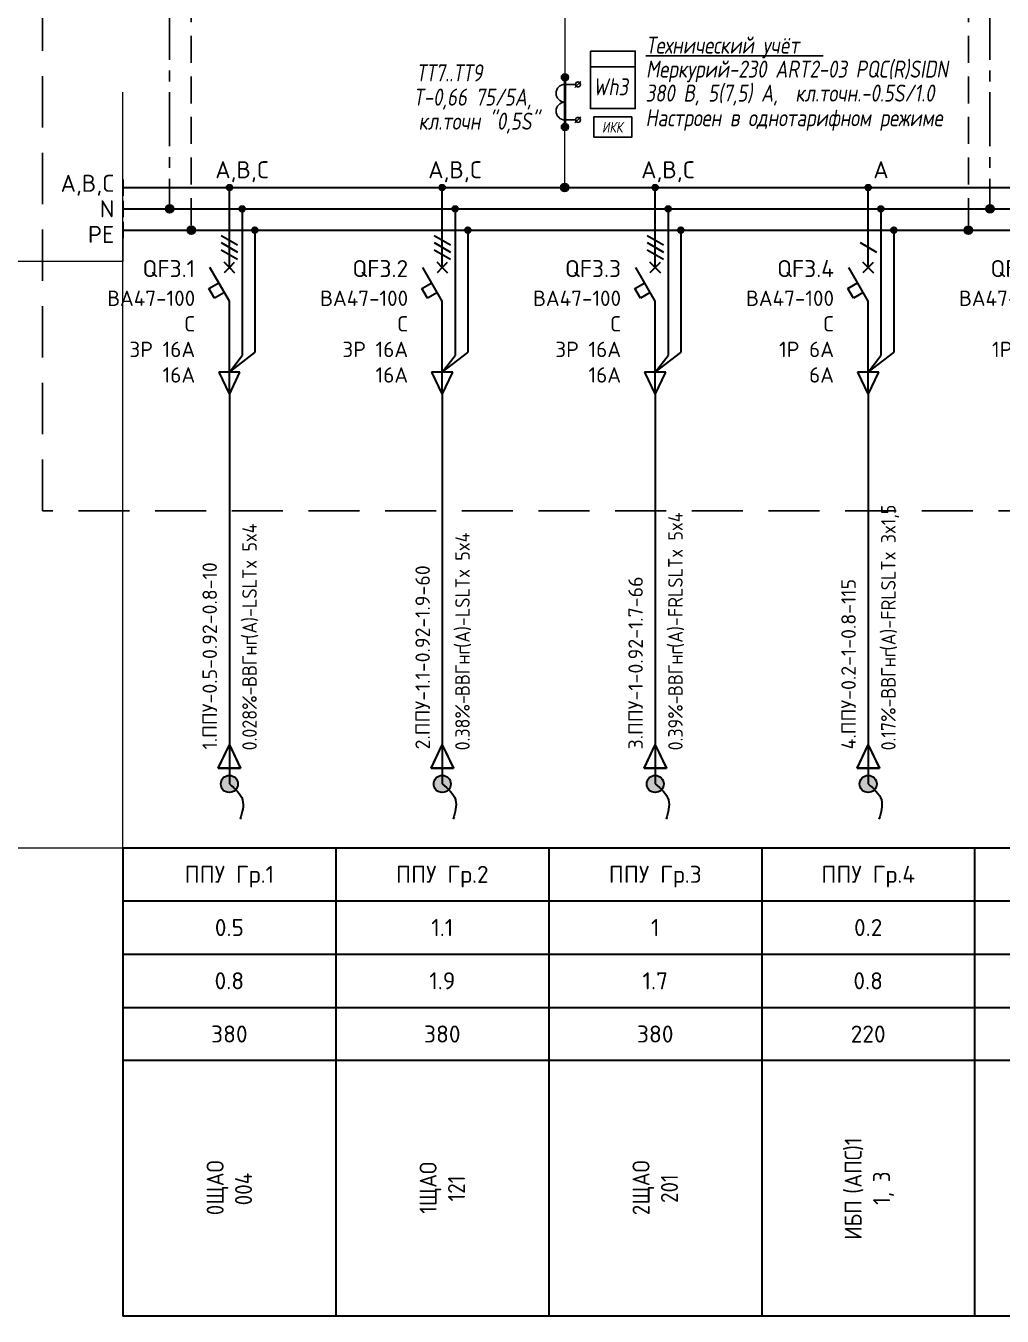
# Model space of a CAD drawing. Header units: millimetres. Extents: x -4379 to 694, y -18291 to 2656.
# Drawn here: x -2173.8 to -2059.1, y -1529.5 to -1378 of the extents above; entities that cross this region are included whole.
import ezdxf
from ezdxf.enums import TextEntityAlignment as Align

# ---------------------------------------------------------------- set-up
doc = ezdxf.new("R2010")
doc.units = ezdxf.units.MM
for name, pattern in [('ACAD_ISO016W100', [9, 6, -3]), ('CENTER', [50.8, 31.75, -6.35, 6.35, -6.35]), ('НЕВИДИМАЯ2', [4.7625, 3.175, -1.5875])]:
    doc.linetypes.add(name, pattern=pattern)
for name, color, linetype, lineweight in [('EL_TX', 7, 'Continuous', 25), ('ЭС АВ', 7, 'Continuous', 18), ('ЭС рамка', 7, 'Continuous', 18)]:
    doc.layers.add(name, color=color, linetype=linetype, lineweight=lineweight)
for name, color, linetype in [('Автомат защитный', 7, 'Continuous'), ('Принципиальная схема КТП -для ОДНОЛИНЕЙКИ', 7, 'Continuous'), ('ПРОВОДНИКИ', 7, 'Continuous'), ('Секция ППУ', 7, 'Continuous'), ('Схема', 7, 'Continuous')]:
    doc.layers.add(name, color=color, linetype=linetype)
doc.styles.add('SLD_Style', font='isocpeur.ttf', dxfattribs={"width": 0.9})
doc.styles.add('ГОСТ', font='isocpeur.ttf')

# ---------------------------------------------------------------- blocks, each defined once
blk = doc.blocks.new('Start')
at = {"layer": 'ЭС рамка', "color": 7, "linetype": 'Continuous', "lineweight": 30}
blk.add_line((0, 3.46), (0, 1.54), dxfattribs=at)
at = {"layer": 'ЭС рамка', "color": 5, "linetype": 'Continuous', "lineweight": 30}
blk.add_line((0, 0.96), (0, -0.96), dxfattribs=at)
at = {"layer": 'ЭС рамка', "color": 94, "linetype": 'Continuous', "lineweight": 30, "ltscale": 50}
blk.add_line((0, -1.54), (0, -3.46), dxfattribs=at)
at = {"style": 'SLD_Style'}
blk.add_attdef('PHASE', text='', height=2, dxfattribs=at).set_placement((-1, 3), align=Align.MIDDLE_RIGHT)
at = {"layer": 'ЭС рамка', "color": 7, "linetype": 'Continuous', "lineweight": 18, "style": 'SLD_Style'}
blk.add_text('N', height=2, dxfattribs=at).set_placement((-1, 0), align=Align.MIDDLE_RIGHT)
at = {"layer": 'ЭС рамка', "color": 7, "linetype": 'Continuous', "lineweight": 18, "ltscale": 50, "style": 'SLD_Style'}
blk.add_text('РЕ', height=2, dxfattribs=at).set_placement((-1, -3), align=Align.MIDDLE_RIGHT)
blk = doc.blocks.new('*U58')
h = blk.add_hatch(color=256)
h.dxf.hatch_style = 1
edge = h.paths.add_edge_path()
edge.add_ellipse((12.5, 132.5), major_axis=(0, 0.333), ratio=1, start_angle=0, end_angle=360)
h = blk.add_hatch(color=256)
h.dxf.hatch_style = 1
edge = h.paths.add_edge_path()
edge.add_ellipse((14, 130), major_axis=(0, 0.333), ratio=1, start_angle=0, end_angle=360)
h = blk.add_hatch(color=256)
h.dxf.hatch_style = 1
edge = h.paths.add_edge_path()
edge.add_ellipse((15.5, 127.5), major_axis=(0, 0.333), ratio=1, start_angle=0, end_angle=360)
at = {"lineweight": 30}
for p, q in [((14, 129.67), (14, 123.11)), ((15.5, 127.17), (15.5, 113.13)), ((14, 123.11), (14, 112.8)), ((0, 55), (25, 55)), ((0, 55), (0, 0)), ((25, 55), (25, 0)), ((0, 48.75), (25, 48.75)), ((0, 42.5), (25, 42.5)), ((0, 36.25), (25, 36.25))]:
    blk.add_line(p, q, dxfattribs=at)
at = {"layer": 'Автомат защитный', "lineweight": 30}
for p, q in [((12.5, 123.11), (12.5, 132.17)), ((11.54, 126.87), (13.46, 125.76)), ((11.54, 126.04), (13.46, 124.93)), ((11.54, 125.2), (13.46, 124.09)), ((12.5, 119.17), (10.22, 123.11)), ((10.1, 120.66), (11.26, 121.32)), ((10.77, 119.5), (10.1, 120.66)), ((11.92, 120.17), (10.77, 119.5)), ((12.5, 108.54), (12.5, 119.17))]:
    blk.add_line(p, q, dxfattribs=at)
blk.add_ellipse((12.5, 132.5), major_axis=(0, 0.333), ratio=1, start_param=-1.570796, end_param=4.712389, dxfattribs=at)
at = {"layer": 'Принципиальная схема КТП -для ОДНОЛИНЕЙКИ', "lineweight": 30}
for p, q in [((12.5, 108.54), (12.5, 99.73)), ((11.19, 64.32), (12.5, 67.06)), ((12.5, 67.06), (13.81, 64.32)), ((13.81, 64.32), (11.19, 64.32)), ((12.5, 64.32), (12.5, 62.5))]:
    blk.add_line(p, q, dxfattribs=at)
at = {"layer": 'ПРОВОДНИКИ', "lineweight": 30}
for p, q in [((12.5, 110.81), (15.5, 113.13)), ((12.5, 110.81), (14, 112.8)), ((13.75, 110.81), (11.25, 110.81)), ((11.25, 110.81), (12.5, 108.2)), ((12.5, 108.2), (13.75, 110.81)), ((11.19, 64.31), (12.5, 67.06)), ((12.5, 67.06), (13.81, 64.31)), ((13.81, 64.31), (11.19, 64.31))]:
    blk.add_line(p, q, dxfattribs=at)
at = {"layer": 'ПРОВОДНИКИ', "lineweight": 30, "ltscale": 100}
blk.add_line((12.5, 99.73), (12.5, 64.32), dxfattribs=at)
at = {"layer": 'ПРОВОДНИКИ', "color": 7, "linetype": 'Continuous', "lineweight": 30}
for centre in [(14, 130), (15.5, 127.5), (15.5, 127.5)]:
    blk.add_ellipse(centre, major_axis=(0, 0.333), ratio=1, start_param=-1.570796, end_param=4.712389, dxfattribs=at)
at = {"layer": 'ЭС АВ', "color": 7, "lineweight": 30}
for q in [(11.88, 123.74), (11.88, 122.49), (13.12, 123.74), (13.12, 122.49)]:
    blk.add_line((12.5, 123.11), q, dxfattribs=at)
at = {"layer": 'ЭС рамка', "color": 7, "linetype": 'Continuous', "lineweight": 30}
for p, q in [((0, 132.5), (12.17, 132.5)), ((12.83, 132.5), (25, 132.5))]:
    blk.add_line(p, q, dxfattribs=at)
at = {"layer": 'ЭС рамка', "color": 5, "linetype": 'Continuous', "lineweight": 30}
for p, q in [((0, 130), (13.67, 130)), ((14.33, 130), (25, 130))]:
    blk.add_line(p, q, dxfattribs=at)
at = {"layer": 'ЭС рамка', "color": 94, "linetype": 'Continuous', "lineweight": 30}
for p, q in [((0, 127.5), (15.17, 127.5)), ((15.83, 127.5), (25, 127.5))]:
    blk.add_line(p, q, dxfattribs=at)
at = {"layer": 'ЭС рамка', "lineweight": 30}
for p, q in [((25, 30), (0, 30)), ((25, 0), (0, 0))]:
    blk.add_line(p, q, dxfattribs=at)
at = {"style": 'SLD_Style'}
for tag, p in [('LABEL', (12.5, 51.88)), ('INSTALLEDPOWER', (12.5, 45.63)), ('CURRENT', (12.5, 39.37)), ('VOLTAGE', (12.5, 33.13))]:
    blk.add_attdef(tag, text='', height=2, dxfattribs=at).set_placement(p, align=Align.MIDDLE_CENTER)
blk.add_attdef('TEXT', text='', height=2, rotation=90, dxfattribs=at).set_placement((12.5, 15), align=Align.MIDDLE_CENTER)
at = {"layer": 'Автомат защитный', "style": 'SLD_Style'}
blk.add_attdef('PHASE', text='', height=2, dxfattribs=at).set_placement((14, 134.59), align=Align.MIDDLE_CENTER)
for tag, height, p in [('NUMBER', 2, (8.49, 122.99)), ('SWITCHTYPE', 1.8, (8.49, 119.5)), ('SWITCHRELEASE', 1.8, (8.49, 116.5)), ('SWITCHNOMINALCURRENT', 1.8, (8.49, 113.5)), ('SWITCHRELEASECURRENT', 1.8, (8.49, 110.5)), ('RCDTYPE', 1.8, (8.49, 107.5)), ('RCDSETPOINT', 1.8, (8.49, 104.5))]:
    blk.add_attdef(tag, text='', height=height, dxfattribs=at).set_placement(p, align=Align.MIDDLE_RIGHT)
blk.add_attdef('LINE_A', text='', height=1.7, rotation=90, dxfattribs=at).set_placement((10.19, 65.45), align=Align.MIDDLE_LEFT)
blk.add_attdef('LINE_B', text='', height=1.7, rotation=90, dxfattribs=at).set_placement((13.85, 65.45), align=Align.TOP_LEFT)
blk = doc.blocks.new('*U21')
at = {"linetype": 'ByBlock', "lineweight": 30}
h = blk.add_hatch(color=256, dxfattribs=at)
h.paths.add_polyline_path([(-0.4, 0.9, -0.414214), (0.92, 0.37), (0, -0.02)])
h.paths.add_polyline_path([(0.92, 0.37, -0.101228), (1, -0.02, -0.30039), (0.39, -0.94), (0, -0.02)])
h.paths.add_polyline_path([(-0.4, 0.9), (0.39, -0.94, -0.538), (-1, -0.02, -0.30039)])
blk.add_circle((0, -0.02), 1, dxfattribs=at)
blk.add_spline([(0, 0), (1.55, -1.88), (1.27, -4.16)], degree=3, dxfattribs=at)
blk = doc.blocks.new('*U57')
h = blk.add_hatch(color=256)
h.dxf.hatch_style = 1
edge = h.paths.add_edge_path()
edge.add_ellipse((12.5, 132.5), major_axis=(0, 0.333), ratio=1, start_angle=0, end_angle=360)
h = blk.add_hatch(color=256)
h.dxf.hatch_style = 1
edge = h.paths.add_edge_path()
edge.add_ellipse((14, 130), major_axis=(0, 0.333), ratio=1, start_angle=0, end_angle=360)
h = blk.add_hatch(color=256)
h.dxf.hatch_style = 1
edge = h.paths.add_edge_path()
edge.add_ellipse((15.5, 127.5), major_axis=(0, 0.333), ratio=1, start_angle=0, end_angle=360)
at = {"lineweight": 30}
for p, q in [((14, 129.67), (14, 123.11)), ((15.5, 127.17), (15.5, 113.13)), ((14, 123.11), (14, 112.8)), ((0, 55), (25, 55)), ((0, 55), (0, 0)), ((25, 55), (25, 0)), ((0, 48.75), (25, 48.75)), ((0, 42.5), (25, 42.5)), ((0, 36.25), (25, 36.25))]:
    blk.add_line(p, q, dxfattribs=at)
at = {"layer": 'Автомат защитный', "lineweight": 30}
for p, q in [((12.5, 123.11), (12.5, 132.17)), ((11.54, 126.04), (13.46, 124.93)), ((12.5, 119.17), (10.22, 123.11)), ((10.1, 120.66), (11.26, 121.32)), ((10.77, 119.5), (10.1, 120.66)), ((11.92, 120.17), (10.77, 119.5)), ((12.5, 108.54), (12.5, 119.17))]:
    blk.add_line(p, q, dxfattribs=at)
blk.add_ellipse((12.5, 132.5), major_axis=(0, 0.333), ratio=1, start_param=-1.570796, end_param=4.712389, dxfattribs=at)
at = {"layer": 'Принципиальная схема КТП -для ОДНОЛИНЕЙКИ', "lineweight": 30}
for p, q in [((12.5, 108.54), (12.5, 99.73)), ((11.19, 64.32), (12.5, 67.06)), ((12.5, 67.06), (13.81, 64.32)), ((13.81, 64.32), (11.19, 64.32)), ((12.5, 64.32), (12.5, 62.5))]:
    blk.add_line(p, q, dxfattribs=at)
at = {"layer": 'ПРОВОДНИКИ', "lineweight": 30}
for p, q in [((12.5, 110.81), (15.5, 113.13)), ((12.5, 110.81), (14, 112.8)), ((13.75, 110.81), (11.25, 110.81)), ((11.25, 110.81), (12.5, 108.2)), ((12.5, 108.2), (13.75, 110.81)), ((11.19, 64.31), (12.5, 67.06)), ((12.5, 67.06), (13.81, 64.31)), ((13.81, 64.31), (11.19, 64.31))]:
    blk.add_line(p, q, dxfattribs=at)
at = {"layer": 'ПРОВОДНИКИ', "lineweight": 30, "ltscale": 100}
blk.add_line((12.5, 99.73), (12.5, 64.32), dxfattribs=at)
at = {"layer": 'ПРОВОДНИКИ', "color": 7, "linetype": 'Continuous', "lineweight": 30}
for centre in [(14, 130), (15.5, 127.5), (15.5, 127.5)]:
    blk.add_ellipse(centre, major_axis=(0, 0.333), ratio=1, start_param=-1.570796, end_param=4.712389, dxfattribs=at)
at = {"layer": 'ЭС АВ', "color": 7, "lineweight": 30}
for q in [(11.88, 123.74), (11.88, 122.49), (13.12, 123.74), (13.12, 122.49)]:
    blk.add_line((12.5, 123.11), q, dxfattribs=at)
at = {"layer": 'ЭС рамка', "color": 7, "linetype": 'Continuous', "lineweight": 30}
for p, q in [((0, 132.5), (12.17, 132.5)), ((12.83, 132.5), (25, 132.5))]:
    blk.add_line(p, q, dxfattribs=at)
at = {"layer": 'ЭС рамка', "color": 5, "linetype": 'Continuous', "lineweight": 30}
for p, q in [((0, 130), (13.67, 130)), ((14.33, 130), (25, 130))]:
    blk.add_line(p, q, dxfattribs=at)
at = {"layer": 'ЭС рамка', "color": 94, "linetype": 'Continuous', "lineweight": 30}
for p, q in [((0, 127.5), (15.17, 127.5)), ((15.83, 127.5), (25, 127.5))]:
    blk.add_line(p, q, dxfattribs=at)
at = {"layer": 'ЭС рамка', "lineweight": 30}
for p, q in [((25, 30), (0, 30)), ((25, 0), (0, 0))]:
    blk.add_line(p, q, dxfattribs=at)
at = {"style": 'SLD_Style'}
for tag, p in [('LABEL', (12.5, 51.88)), ('INSTALLEDPOWER', (12.5, 45.63)), ('CURRENT', (12.5, 39.37)), ('VOLTAGE', (12.5, 33.13))]:
    blk.add_attdef(tag, text='', height=2, dxfattribs=at).set_placement(p, align=Align.MIDDLE_CENTER)
blk.add_attdef('TEXT', text='', height=2, rotation=90, dxfattribs=at).set_placement((12.5, 15), align=Align.MIDDLE_CENTER)
at = {"layer": 'Автомат защитный', "style": 'SLD_Style'}
blk.add_attdef('PHASE', text='', height=2, dxfattribs=at).set_placement((14, 134.59), align=Align.MIDDLE_CENTER)
for tag, height, p in [('NUMBER', 2, (8.49, 122.99)), ('SWITCHTYPE', 1.8, (8.49, 119.5)), ('SWITCHRELEASE', 1.8, (8.49, 116.5)), ('SWITCHNOMINALCURRENT', 1.8, (8.49, 113.5)), ('SWITCHRELEASECURRENT', 1.8, (8.49, 110.5)), ('RCDTYPE', 1.8, (8.49, 107.5)), ('RCDSETPOINT', 1.8, (8.49, 104.5))]:
    blk.add_attdef(tag, text='', height=height, dxfattribs=at).set_placement(p, align=Align.MIDDLE_RIGHT)
blk.add_attdef('LINE_A', text='', height=1.7, rotation=90, dxfattribs=at).set_placement((10.19, 65.45), align=Align.MIDDLE_LEFT)
blk.add_attdef('LINE_B', text='', height=1.7, rotation=90, dxfattribs=at).set_placement((13.85, 65.45), align=Align.TOP_LEFT)
blk = doc.blocks.new('ТТ')
at = {"layer": 'Схема'}
h = blk.add_hatch(color=256, dxfattribs=at)
h.paths.add_polyline_path([(41694.82, -2816.93, 0.414214), (41694.41, -2817.35), (41694.82, -2817.35)])
h.paths.add_polyline_path([(41694.82, -2816.93), (41694.82, -2817.35), (41695.24, -2817.35, 0.414214)])
h.paths.add_polyline_path([(41694.82, -2817.35), (41694.41, -2817.35, 0.414214), (41694.82, -2817.77)])
h.paths.add_polyline_path([(41695.24, -2817.35), (41694.82, -2817.35), (41694.82, -2817.77, 0.414214)])
h = blk.add_hatch(color=256, dxfattribs=at)
h.paths.add_polyline_path([(41694.82, -2822.77, 0.414214), (41694.41, -2823.18), (41694.82, -2823.18)])
h.paths.add_polyline_path([(41694.82, -2822.77), (41694.82, -2823.18), (41695.24, -2823.18, 0.414214)])
h.paths.add_polyline_path([(41694.82, -2823.18), (41694.41, -2823.18, 0.414214), (41694.82, -2823.6)])
h.paths.add_polyline_path([(41695.24, -2823.18), (41694.82, -2823.18), (41694.82, -2823.6, 0.414214)])
for p, q in [((41694.82, -2818.18, -0.06), (41696.06, -2818.18, -0.06)), ((41696.7, -2817.83, -0.06), (41695.99, -2818.54, -0.06)), ((41696.7, -2822, -0.06), (41695.99, -2822.7, -0.06)), ((41694.82, -2822.35, -0.06), (41696.06, -2822.35, -0.06))]:
    blk.add_line(p, q, dxfattribs=at)
at = {"layer": 'Схема', "const_width": 0.292, "elevation": -0.06}
blk.add_lwpolyline([(41694.82, -2817.35), (41694.82, -2823.18)], dxfattribs=at)
at = {"layer": 'Схема'}
for centre, radius in [((41694.82, -2817.35, -0.06), 0.417), ((41696.35, -2818.18, -0.06), 0.292), ((41696.35, -2822.35, -0.06), 0.292), ((41694.82, -2823.18, -0.06), 0.417)]:
    blk.add_circle(centre, radius, dxfattribs=at)
for centre in [(41694.82, -2819.22, -0.06), (41694.82, -2821.31, -0.06)]:
    blk.add_arc(centre, 1.04, 90, 270, dxfattribs=at)
blk = doc.blocks.new('ТТ-066')
at = {"layer": 'Схема', "const_width": 0.292, "elevation": 0}
blk.add_lwpolyline([(0, 2.92), (0, -2.92)], dxfattribs=at)
at = {"color": 0}
blk.add_blockref('ТТ', (-41694.82, 2820.27, 0.06), dxfattribs=at)

msp = doc.modelspace()

# ---------------------------------------------------------------- hatches: boundary and pattern name
at = {"layer": 'EL_TX'}
for color, points in [(256, [(-2110.967, -1396.964, 1), (-2110.005, -1396.964, 1)]), (0, [(-2157.349, -1399.464, 1), (-2156.386, -1399.464, 1)]), (0, [(-2060.081, -1399.464, -1), (-2061.043, -1399.464, -1)]), (0, [(-2154.815, -1401.964, 1), (-2153.852, -1401.964, 1)]), (0, [(-2062.614, -1401.964, -1), (-2063.577, -1401.964, -1)])]:
    msp.add_hatch(color=color, dxfattribs=at).paths.add_polyline_path(points)

# ---------------------------------------------------------------- linework, layer by layer
at = {"layer": 'Defpoints', "color": 6, "lineweight": 0, "ltscale": 100, "elevation": -0.006}
for points in [[(-2227.332, -1421.261), (-2227.332, -1474.464), (-2162.36, -1474.464), (-2162.36, -1385.77)], [(-2162.36, -1401.964), (-2162.36, -1405.649), (-2176.203, -1405.649), (-2176.203, -1405.649), (-2176.203, -1389.859)]]:
    msp.add_lwpolyline(points, dxfattribs=at)
at = {"layer": 'EL_TX', "linetype": 'CENTER', "ltscale": 0.2}
for p, q in [((-2156.868, -1324.807, 0.01), (-2156.867, -1399.464, -0.006)), ((-2060.561, -1324.807, 0.01), (-2060.561, -1399.464))]:
    msp.add_line(p, q, dxfattribs=at)
at = {"layer": 'EL_TX', "linetype": 'НЕВИДИМАЯ2'}
for p, q in [((-2154.334, -1326.762, -0.005), (-2154.334, -1401.964, -0.006)), ((-2063.095, -1326.762, -0.005), (-2063.095, -1401.964, -0.006))]:
    msp.add_line(p, q, dxfattribs=at)
at = {"layer": 'EL_TX', "linetype": 'Continuous'}
msp.add_line((-2107.466, -1382.8, 0.028), (-2102.216, -1382.8, 0.028), dxfattribs=at)
at = {"layer": 'EL_TX', "color": 7, "linetype": 'ACAD_ISO016W100', "elevation": -0.006}
msp.add_lwpolyline([(-1720.574, -1434.905), (-2171.79, -1434.905), (-2171.79, -1281.729), (-1720.574, -1281.729)], close=True, dxfattribs=at)
at = {"layer": 'EL_TX', "lineweight": 0, "ltscale": 100, "elevation": -0.007}
msp.add_lwpolyline([(-2110.486, -1396.964), (-2110.444, -1376.72)], dxfattribs=at)
at = {"layer": 'EL_TX', "linetype": 'Continuous', "elevation": 0.028}
msp.add_lwpolyline([(-2107.466, -1380.935), (-2102.216, -1380.935), (-2102.216, -1387.702), (-2107.466, -1387.702)], close=True, dxfattribs=at)
at = {"layer": 'EL_TX', "color": 0, "ltscale": 0.2, "elevation": -0.207}
msp.add_lwpolyline([(-2100.946, -1381.515), (-2080.16, -1381.515)], dxfattribs=at)
at = {"layer": 'EL_TX', "elevation": -0.185}
msp.add_lwpolyline([(-2107.071, -1391.056), (-2102.611, -1391.056), (-2102.611, -1388.671), (-2107.071, -1388.671)], close=True, dxfattribs=at)
at = {"layer": 'EL_TX'}
msp.add_circle((-2110.486, -1396.964, -0.074), 0.481, dxfattribs=at)
at = {"layer": 'EL_TX', "color": 0}
for centre in [(-2156.867, -1399.464, -0.006), (-2060.562, -1399.464, -0.006), (-2154.334, -1401.964, -0.006), (-2063.096, -1401.964, -0.006)]:
    msp.add_circle(centre, 0.481, dxfattribs=at)

# ---------------------------------------------------------------- block references
at = {"layer": 'EL_TX'}
msp.add_blockref('ТТ-066', (-2110.461, -1386.943, 0.001), dxfattribs=at)
at = {"layer": 'Секция ППУ', "lineweight": 0}
ref = msp.add_blockref('*U58', (-2162.36, -1529.464, -0.006), dxfattribs=at)
ref.add_attrib('LABEL', 'ППУ Гр.1', dxfattribs={"layer": '0', "height": 2, "style": 'SLD_Style'}).set_placement((-2149.86, -1477.589, -0.006), align=Align.MIDDLE_CENTER)
ref.add_attrib('INSTALLEDPOWER', '0.5', dxfattribs={"layer": '0', "height": 2, "style": 'SLD_Style'}).set_placement((-2149.86, -1483.839, -0.006), align=Align.MIDDLE_CENTER)
ref.add_attrib('CURRENT', '0.8', dxfattribs={"layer": '0', "height": 2, "style": 'SLD_Style'}).set_placement((-2149.86, -1490.089, -0.006), align=Align.MIDDLE_CENTER)
ref.add_attrib('VOLTAGE', '380', dxfattribs={"layer": '0', "height": 2, "style": 'SLD_Style'}).set_placement((-2149.86, -1496.339, -0.006), align=Align.MIDDLE_CENTER)
ref.add_attrib('LINE_A', ' 1.ППУ-0.5-0.92-0.8-10', dxfattribs={"layer": 'Автомат защитный', "height": 1.7, "rotation": 90, "style": 'SLD_Style'}).set_placement((-2152.165, -1464.012, -0.006), align=Align.MIDDLE_LEFT)
ref.add_attrib('LINE_B_001', ' 0.028%%%-', (-2146.639, -1464.012, -0.006), dxfattribs={"layer": 'Автомат защитный', "height": 1.7, "rotation": 90, "style": 'SLD_Style', "width": 0.9})
ref.add_attrib('PHASE', 'A,B,C', dxfattribs={"layer": 'Автомат защитный', "height": 2, "style": 'SLD_Style'}).set_placement((-2148.36, -1394.873, -0.006), align=Align.MIDDLE_CENTER)
ref.add_attrib('NUMBER', 'QF3.1', dxfattribs={"layer": 'Автомат защитный', "height": 2, "style": 'SLD_Style'}).set_placement((-2153.871, -1406.477, -0.006), align=Align.MIDDLE_RIGHT)
ref.add_attrib('SWITCHTYPE', 'ВА47-100', dxfattribs={"layer": 'Автомат защитный', "height": 1.8, "style": 'SLD_Style'}).set_placement((-2153.871, -1409.964, -0.006), align=Align.MIDDLE_RIGHT)
ref.add_attrib('SWITCHRELEASE', 'C', dxfattribs={"layer": 'Автомат защитный', "height": 1.8, "style": 'SLD_Style'}).set_placement((-2153.871, -1412.964, -0.006), align=Align.MIDDLE_RIGHT)
ref.add_attrib('SWITCHNOMINALCURRENT', '3Р 16А', dxfattribs={"layer": 'Автомат защитный', "height": 1.8, "style": 'SLD_Style'}).set_placement((-2153.871, -1415.964, -0.006), align=Align.MIDDLE_RIGHT)
ref.add_attrib('SWITCHRELEASECURRENT', '16А', dxfattribs={"layer": 'Автомат защитный', "height": 1.8, "style": 'SLD_Style'}).set_placement((-2153.871, -1418.964, -0.006), align=Align.MIDDLE_RIGHT)
ref.add_attrib('TEXT_001', '0', (-2150.526, -1517.614, -0.006), dxfattribs={"layer": '0', "height": 2, "rotation": 90, "style": 'SLD_Style', "width": 0.9})
ref.add_attrib('LINE_B_002', 'ВВГнг', (-2146.639, -1455.597, -0.006), dxfattribs={"layer": 'Автомат защитный', "height": 1.7, "rotation": 90, "style": 'SLD_Style', "width": 0.9})
ref.add_attrib('LINE_B_003', '(', (-2146.639, -1449.936, -0.006), dxfattribs={"layer": 'Автомат защитный', "height": 1.7, "rotation": 90, "style": 'SLD_Style', "width": 0.9})
ref.add_attrib('LINE_B_004', 'А', (-2146.639, -1449.324, -0.006), dxfattribs={"layer": 'Автомат защитный', "height": 1.7, "rotation": 90, "style": 'SLD_Style', "width": 0.9})
ref.add_attrib('LINE_B_005', ')-LSLTx 5x4', (-2146.639, -1447.947, -0.006), dxfattribs={"layer": 'Автомат защитный', "height": 1.7, "rotation": 90, "style": 'SLD_Style', "width": 0.9})
ref.add_attrib('TEXT_002', 'ЩАО', (-2150.526, -1516.354, -0.006), dxfattribs={"layer": '0', "height": 2, "rotation": 90, "style": 'SLD_Style', "width": 0.9})
ref.add_attrib('TEXT_003', '004', (-2147.193, -1516.444, -0.006), dxfattribs={"layer": '0', "height": 2, "rotation": 90, "style": 'SLD_Style', "width": 0.9})
ref = msp.add_blockref('*U58', (-2137.36, -1529.464, -0.006), dxfattribs=at)
ref.add_attrib('LABEL', 'ППУ Гр.2', dxfattribs={"layer": '0', "height": 2, "style": 'SLD_Style'}).set_placement((-2124.86, -1477.589, -0.006), align=Align.MIDDLE_CENTER)
ref.add_attrib('INSTALLEDPOWER', '1.1', dxfattribs={"layer": '0', "height": 2, "style": 'SLD_Style'}).set_placement((-2124.86, -1483.839, -0.006), align=Align.MIDDLE_CENTER)
ref.add_attrib('CURRENT', '1.9', dxfattribs={"layer": '0', "height": 2, "style": 'SLD_Style'}).set_placement((-2124.86, -1490.089, -0.006), align=Align.MIDDLE_CENTER)
ref.add_attrib('VOLTAGE', '380', dxfattribs={"layer": '0', "height": 2, "style": 'SLD_Style'}).set_placement((-2124.86, -1496.339, -0.006), align=Align.MIDDLE_CENTER)
ref.add_attrib('LINE_A', ' 2.ППУ-1.1-0.92-1.9-60', dxfattribs={"layer": 'Автомат защитный', "height": 1.7, "rotation": 90, "style": 'SLD_Style'}).set_placement((-2127.165, -1464.012, -0.006), align=Align.MIDDLE_LEFT)
ref.add_attrib('LINE_B_001', ' 0.38%%%-', (-2121.639, -1464.012, -0.006), dxfattribs={"layer": 'Автомат защитный', "height": 1.7, "rotation": 90, "style": 'SLD_Style', "width": 0.9})
ref.add_attrib('PHASE', 'A,B,C', dxfattribs={"layer": 'Автомат защитный', "height": 2, "style": 'SLD_Style'}).set_placement((-2123.36, -1394.873, -0.006), align=Align.MIDDLE_CENTER)
ref.add_attrib('NUMBER', 'QF3.2', dxfattribs={"layer": 'Автомат защитный', "height": 2, "style": 'SLD_Style'}).set_placement((-2128.871, -1406.477, -0.006), align=Align.MIDDLE_RIGHT)
ref.add_attrib('SWITCHTYPE', 'ВА47-100', dxfattribs={"layer": 'Автомат защитный', "height": 1.8, "style": 'SLD_Style'}).set_placement((-2128.871, -1409.964, -0.006), align=Align.MIDDLE_RIGHT)
ref.add_attrib('SWITCHRELEASE', 'C', dxfattribs={"layer": 'Автомат защитный', "height": 1.8, "style": 'SLD_Style'}).set_placement((-2128.871, -1412.964, -0.006), align=Align.MIDDLE_RIGHT)
ref.add_attrib('SWITCHNOMINALCURRENT', '3Р 16А', dxfattribs={"layer": 'Автомат защитный', "height": 1.8, "style": 'SLD_Style'}).set_placement((-2128.871, -1415.964, -0.006), align=Align.MIDDLE_RIGHT)
ref.add_attrib('SWITCHRELEASECURRENT', '16А', dxfattribs={"layer": 'Автомат защитный', "height": 1.8, "style": 'SLD_Style'}).set_placement((-2128.871, -1418.964, -0.006), align=Align.MIDDLE_RIGHT)
ref.add_attrib('TEXT_001', '1', (-2125.526, -1517.434, -0.006), dxfattribs={"layer": '0', "height": 2, "rotation": 90, "style": 'SLD_Style', "width": 0.9})
ref.add_attrib('LINE_B_002', 'ВВГнг', (-2121.639, -1456.668, -0.006), dxfattribs={"layer": 'Автомат защитный', "height": 1.7, "rotation": 90, "style": 'SLD_Style', "width": 0.9})
ref.add_attrib('LINE_B_003', '(', (-2121.639, -1451.007, -0.006), dxfattribs={"layer": 'Автомат защитный', "height": 1.7, "rotation": 90, "style": 'SLD_Style', "width": 0.9})
ref.add_attrib('LINE_B_004', 'А', (-2121.639, -1450.395, -0.006), dxfattribs={"layer": 'Автомат защитный', "height": 1.7, "rotation": 90, "style": 'SLD_Style', "width": 0.9})
ref.add_attrib('LINE_B_005', ')-LSLTx 5x4', (-2121.639, -1449.018, -0.006), dxfattribs={"layer": 'Автомат защитный', "height": 1.7, "rotation": 90, "style": 'SLD_Style', "width": 0.9})
ref.add_attrib('TEXT_002', 'ЩАО', (-2125.526, -1516.534, -0.006), dxfattribs={"layer": '0', "height": 2, "rotation": 90, "style": 'SLD_Style', "width": 0.9})
ref.add_attrib('TEXT_003', '121', (-2122.193, -1515.994, -0.006), dxfattribs={"layer": '0', "height": 2, "rotation": 90, "style": 'SLD_Style', "width": 0.9})
ref = msp.add_blockref('*U58', (-2112.36, -1529.464, -0.006), dxfattribs=at)
ref.add_attrib('LABEL', 'ППУ Гр.3', dxfattribs={"layer": '0', "height": 2, "style": 'SLD_Style'}).set_placement((-2099.86, -1477.589, -0.006), align=Align.MIDDLE_CENTER)
ref.add_attrib('INSTALLEDPOWER', '1', dxfattribs={"layer": '0', "height": 2, "style": 'SLD_Style'}).set_placement((-2099.86, -1483.839, -0.006), align=Align.MIDDLE_CENTER)
ref.add_attrib('CURRENT', '1.7', dxfattribs={"layer": '0', "height": 2, "style": 'SLD_Style'}).set_placement((-2099.86, -1490.089, -0.006), align=Align.MIDDLE_CENTER)
ref.add_attrib('VOLTAGE', '380', dxfattribs={"layer": '0', "height": 2, "style": 'SLD_Style'}).set_placement((-2099.86, -1496.339, -0.006), align=Align.MIDDLE_CENTER)
ref.add_attrib('LINE_A', ' 3.ППУ-1-0.92-1.7-66', dxfattribs={"layer": 'Автомат защитный', "height": 1.7, "rotation": 90, "style": 'SLD_Style'}).set_placement((-2102.165, -1464.012, -0.006), align=Align.MIDDLE_LEFT)
ref.add_attrib('LINE_B_001', ' 0.39%%%-', (-2096.639, -1464.012, -0.006), dxfattribs={"layer": 'Автомат защитный', "height": 1.7, "rotation": 90, "style": 'SLD_Style', "width": 0.9})
ref.add_attrib('PHASE', 'A,B,C', dxfattribs={"layer": 'Автомат защитный', "height": 2, "style": 'SLD_Style'}).set_placement((-2098.36, -1394.873, -0.006), align=Align.MIDDLE_CENTER)
ref.add_attrib('NUMBER', 'QF3.3', dxfattribs={"layer": 'Автомат защитный', "height": 2, "style": 'SLD_Style'}).set_placement((-2103.871, -1406.477, -0.006), align=Align.MIDDLE_RIGHT)
ref.add_attrib('SWITCHTYPE', 'ВА47-100', dxfattribs={"layer": 'Автомат защитный', "height": 1.8, "style": 'SLD_Style'}).set_placement((-2103.871, -1409.964, -0.006), align=Align.MIDDLE_RIGHT)
ref.add_attrib('SWITCHRELEASE', 'C', dxfattribs={"layer": 'Автомат защитный', "height": 1.8, "style": 'SLD_Style'}).set_placement((-2103.871, -1412.964, -0.006), align=Align.MIDDLE_RIGHT)
ref.add_attrib('SWITCHNOMINALCURRENT', '3Р 16А', dxfattribs={"layer": 'Автомат защитный', "height": 1.8, "style": 'SLD_Style'}).set_placement((-2103.871, -1415.964, -0.006), align=Align.MIDDLE_RIGHT)
ref.add_attrib('SWITCHRELEASECURRENT', '16А', dxfattribs={"layer": 'Автомат защитный', "height": 1.8, "style": 'SLD_Style'}).set_placement((-2103.871, -1418.964, -0.006), align=Align.MIDDLE_RIGHT)
ref.add_attrib('TEXT_001', '2', (-2100.526, -1517.614, -0.006), dxfattribs={"layer": '0', "height": 2, "rotation": 90, "style": 'SLD_Style', "width": 0.9})
ref.add_attrib('LINE_B_002', 'ВВГнг', (-2096.639, -1456.668, -0.006), dxfattribs={"layer": 'Автомат защитный', "height": 1.7, "rotation": 90, "style": 'SLD_Style', "width": 0.9})
ref.add_attrib('LINE_B_003', '(', (-2096.639, -1451.007, -0.006), dxfattribs={"layer": 'Автомат защитный', "height": 1.7, "rotation": 90, "style": 'SLD_Style', "width": 0.9})
ref.add_attrib('LINE_B_004', 'А', (-2096.639, -1450.395, -0.006), dxfattribs={"layer": 'Автомат защитный', "height": 1.7, "rotation": 90, "style": 'SLD_Style', "width": 0.9})
ref.add_attrib('LINE_B_005', ')-FRLSLTx 5x4', (-2096.639, -1449.018, -0.006), dxfattribs={"layer": 'Автомат защитный', "height": 1.7, "rotation": 90, "style": 'SLD_Style', "width": 0.9})
ref.add_attrib('TEXT_002', 'ЩАО', (-2100.526, -1516.354, -0.006), dxfattribs={"layer": '0', "height": 2, "rotation": 90, "style": 'SLD_Style', "width": 0.9})
ref.add_attrib('TEXT_003', '201', (-2097.193, -1516.174, -0.006), dxfattribs={"layer": '0', "height": 2, "rotation": 90, "style": 'SLD_Style', "width": 0.9})
ref = msp.add_blockref('*U57', (-2087.36, -1529.464, -0.006), dxfattribs=at)
ref.add_attrib('LABEL', 'ППУ Гр.4', dxfattribs={"layer": '0', "height": 2, "style": 'SLD_Style'}).set_placement((-2074.86, -1477.589, -0.006), align=Align.MIDDLE_CENTER)
ref.add_attrib('INSTALLEDPOWER', '0.2', dxfattribs={"layer": '0', "height": 2, "style": 'SLD_Style'}).set_placement((-2074.86, -1483.839, -0.006), align=Align.MIDDLE_CENTER)
ref.add_attrib('CURRENT', '0.8', dxfattribs={"layer": '0', "height": 2, "style": 'SLD_Style'}).set_placement((-2074.86, -1490.089, -0.006), align=Align.MIDDLE_CENTER)
ref.add_attrib('VOLTAGE', '220', dxfattribs={"layer": '0', "height": 2, "style": 'SLD_Style'}).set_placement((-2074.86, -1496.339, -0.006), align=Align.MIDDLE_CENTER)
ref.add_attrib('LINE_A', ' 4.ППУ-0.2-1-0.8-115', dxfattribs={"layer": 'Автомат защитный', "height": 1.7, "rotation": 90, "style": 'SLD_Style'}).set_placement((-2077.165, -1464.012, -0.006), align=Align.MIDDLE_LEFT)
ref.add_attrib('LINE_B_001', ' 0.17%%%-', (-2071.639, -1464.012, -0.006), dxfattribs={"layer": 'Автомат защитный', "height": 1.7, "rotation": 90, "style": 'SLD_Style', "width": 0.9})
ref.add_attrib('PHASE', 'A', dxfattribs={"layer": 'Автомат защитный', "height": 2, "style": 'SLD_Style'}).set_placement((-2073.36, -1394.873, -0.006), align=Align.MIDDLE_CENTER)
ref.add_attrib('NUMBER', 'QF3.4', dxfattribs={"layer": 'Автомат защитный', "height": 2, "style": 'SLD_Style'}).set_placement((-2078.871, -1406.477, -0.006), align=Align.MIDDLE_RIGHT)
ref.add_attrib('SWITCHTYPE', 'ВА47-100', dxfattribs={"layer": 'Автомат защитный', "height": 1.8, "style": 'SLD_Style'}).set_placement((-2078.871, -1409.964, -0.006), align=Align.MIDDLE_RIGHT)
ref.add_attrib('SWITCHRELEASE', 'C', dxfattribs={"layer": 'Автомат защитный', "height": 1.8, "style": 'SLD_Style'}).set_placement((-2078.871, -1412.964, -0.006), align=Align.MIDDLE_RIGHT)
ref.add_attrib('SWITCHNOMINALCURRENT', '1Р 6А', dxfattribs={"layer": 'Автомат защитный', "height": 1.8, "style": 'SLD_Style'}).set_placement((-2078.871, -1415.964, -0.006), align=Align.MIDDLE_RIGHT)
ref.add_attrib('SWITCHRELEASECURRENT', '6А', dxfattribs={"layer": 'Автомат защитный', "height": 1.8, "style": 'SLD_Style'}).set_placement((-2078.871, -1418.964, -0.006), align=Align.MIDDLE_RIGHT)
ref.add_attrib('TEXT_001', 'ИБП ', (-2075.626, -1520.494, -0.006), dxfattribs={"layer": '0', "height": 2, "rotation": 90, "style": 'SLD_Style', "width": 0.9})
ref.add_attrib('LINE_B_002', 'ВВГнг', (-2071.639, -1456.974, -0.006), dxfattribs={"layer": 'Автомат защитный', "height": 1.7, "rotation": 90, "style": 'SLD_Style', "width": 0.9})
ref.add_attrib('LINE_B_003', '(', (-2071.639, -1451.313, -0.006), dxfattribs={"layer": 'Автомат защитный', "height": 1.7, "rotation": 90, "style": 'SLD_Style', "width": 0.9})
ref.add_attrib('LINE_B_004', 'А', (-2071.639, -1450.701, -0.006), dxfattribs={"layer": 'Автомат защитный', "height": 1.7, "rotation": 90, "style": 'SLD_Style', "width": 0.9})
ref.add_attrib('LINE_B_005', ')-FRLSLTx 3x1,5', (-2071.639, -1449.324, -0.006), dxfattribs={"layer": 'Автомат защитный', "height": 1.7, "rotation": 90, "style": 'SLD_Style', "width": 0.9})
ref.add_attrib('TEXT_002', '(', (-2075.626, -1515.094, -0.006), dxfattribs={"layer": '0', "height": 2, "rotation": 90, "style": 'SLD_Style', "width": 0.9})
ref.add_attrib('TEXT_003', 'АПС', (-2075.626, -1514.374, -0.006), dxfattribs={"layer": '0', "height": 2, "rotation": 90, "style": 'SLD_Style', "width": 0.9})
ref.add_attrib('TEXT_004', ')1', (-2075.626, -1510.054, -0.006), dxfattribs={"layer": '0', "height": 2, "rotation": 90, "style": 'SLD_Style', "width": 0.9})
ref.add_attrib('TEXT_005', '1, 3', (-2072.293, -1516.399, -0.006), dxfattribs={"layer": '0', "height": 2, "rotation": 90, "style": 'SLD_Style', "width": 0.9})
ref = msp.add_blockref('*U57', (-2062.36, -1529.464, -0.006), dxfattribs=at)
ref.add_attrib('LABEL', 'ППУ Гр.5', dxfattribs={"layer": '0', "height": 2, "style": 'SLD_Style'}).set_placement((-2049.86, -1477.589, -0.006), align=Align.MIDDLE_CENTER)
ref.add_attrib('INSTALLEDPOWER', '0.7', dxfattribs={"layer": '0', "height": 2, "style": 'SLD_Style'}).set_placement((-2049.86, -1483.839, -0.006), align=Align.MIDDLE_CENTER)
ref.add_attrib('CURRENT', '3.7', dxfattribs={"layer": '0', "height": 2, "style": 'SLD_Style'}).set_placement((-2049.86, -1490.089, -0.006), align=Align.MIDDLE_CENTER)
ref.add_attrib('VOLTAGE', '220', dxfattribs={"layer": '0', "height": 2, "style": 'SLD_Style'}).set_placement((-2049.86, -1496.339, -0.006), align=Align.MIDDLE_CENTER)
ref.add_attrib('LINE_A', ' 5.ППУ-0.7-0.9-3.7-181', dxfattribs={"layer": 'Автомат защитный', "height": 1.7, "rotation": 90, "style": 'SLD_Style'}).set_placement((-2052.165, -1464.012, -0.006), align=Align.MIDDLE_LEFT)
ref.add_attrib('LINE_B_001', ' 0.65%%%-', (-2046.639, -1464.012, -0.006), dxfattribs={"layer": 'Автомат защитный', "height": 1.7, "rotation": 90, "style": 'SLD_Style', "width": 0.9})
ref.add_attrib('PHASE', 'B', dxfattribs={"layer": 'Автомат защитный', "height": 2, "style": 'SLD_Style'}).set_placement((-2048.36, -1394.873, -0.006), align=Align.MIDDLE_CENTER)
ref.add_attrib('NUMBER', 'QF3.5', dxfattribs={"layer": 'Автомат защитный', "height": 2, "style": 'SLD_Style'}).set_placement((-2053.871, -1406.477, -0.006), align=Align.MIDDLE_RIGHT)
ref.add_attrib('SWITCHTYPE', 'ВА47-100', dxfattribs={"layer": 'Автомат защитный', "height": 1.8, "style": 'SLD_Style'}).set_placement((-2053.871, -1409.964, -0.006), align=Align.MIDDLE_RIGHT)
ref.add_attrib('SWITCHRELEASE', 'C', dxfattribs={"layer": 'Автомат защитный', "height": 1.8, "style": 'SLD_Style'}).set_placement((-2053.871, -1412.964, -0.006), align=Align.MIDDLE_RIGHT)
ref.add_attrib('SWITCHNOMINALCURRENT', '1Р 6А', dxfattribs={"layer": 'Автомат защитный', "height": 1.8, "style": 'SLD_Style'}).set_placement((-2053.871, -1415.964, -0.006), align=Align.MIDDLE_RIGHT)
ref.add_attrib('SWITCHRELEASECURRENT', '6А', dxfattribs={"layer": 'Автомат защитный', "height": 1.8, "style": 'SLD_Style'}).set_placement((-2053.871, -1418.964, -0.006), align=Align.MIDDLE_RIGHT)
ref.add_attrib('TEXT_001', 'ИБП ', (-2050.626, -1520.674, -0.006), dxfattribs={"layer": '0', "height": 2, "rotation": 90, "style": 'SLD_Style', "width": 0.9})
ref.add_attrib('LINE_B_002', 'ВВГнг', (-2046.639, -1456.668, -0.006), dxfattribs={"layer": 'Автомат защитный', "height": 1.7, "rotation": 90, "style": 'SLD_Style', "width": 0.9})
ref.add_attrib('LINE_B_003', '(', (-2046.639, -1451.007, -0.006), dxfattribs={"layer": 'Автомат защитный', "height": 1.7, "rotation": 90, "style": 'SLD_Style', "width": 0.9})
ref.add_attrib('LINE_B_004', 'А', (-2046.639, -1450.395, -0.006), dxfattribs={"layer": 'Автомат защитный', "height": 1.7, "rotation": 90, "style": 'SLD_Style', "width": 0.9})
ref.add_attrib('LINE_B_005', ')-FRLSLTx 3x2,5', (-2046.639, -1449.018, -0.006), dxfattribs={"layer": 'Автомат защитный', "height": 1.7, "rotation": 90, "style": 'SLD_Style', "width": 0.9})
ref.add_attrib('TEXT_002', '(', (-2050.626, -1515.274, -0.006), dxfattribs={"layer": '0', "height": 2, "rotation": 90, "style": 'SLD_Style', "width": 0.9})
ref.add_attrib('TEXT_003', 'АПС', (-2050.626, -1514.554, -0.006), dxfattribs={"layer": '0', "height": 2, "rotation": 90, "style": 'SLD_Style', "width": 0.9})
ref.add_attrib('TEXT_004', ')2', (-2050.626, -1510.234, -0.006), dxfattribs={"layer": '0', "height": 2, "rotation": 90, "style": 'SLD_Style', "width": 0.9})
ref.add_attrib('TEXT_005', '108, 103, 129, 121', (-2047.293, -1523.689, -0.006), dxfattribs={"layer": '0', "height": 2, "rotation": 90, "style": 'SLD_Style', "width": 0.9})
msp.add_blockref('Start', (-2162.36, -1399.464, -0.006), dxfattribs=at).add_auto_attribs({'PHASE': 'A,B,C'})
for p in [(-2149.86, -1466.964, -0.006), (-2124.86, -1466.964, -0.006), (-2099.86, -1466.964, -0.006), (-2074.86, -1466.964, -0.006)]:
    msp.add_blockref('*U21', p, dxfattribs=at)

# ---------------------------------------------------------------- texts
at = {"layer": 'EL_TX', "linetype": 'НЕВИДИМАЯ2', "style": 'ГОСТ', "oblique": 10, "width": 0.8}
for s, p in [('Технический учёт', (-2100.946, -1381.245, -0.207)), ('ТТ7..ТТ9', (-2127.919, -1384.498, 0.001)), ('Меркурий-230 ART2-03 PQС(R)SIDN', (-2100.946, -1384.059, -0.207)), ('T-0,66 75/5A, ', (-2128.291, -1387.348, 0.001)), ('380 В, 5(7,5) А,  кл.точн.-0.5S/1.0   ', (-2101.003, -1386.874, -0.207)), (' кл.точн "0,5S"', (-2128.674, -1390.169, 0.001)), ('Настроен в однотарифном режиме', (-2101.003, -1389.77, -0.207))]:
    msp.add_text(s, height=2, dxfattribs=at).set_placement(p)
at = {"layer": 'EL_TX', "linetype": 'Continuous', "style": 'ГОСТ', "oblique": 10, "width": 0.8}
for s, height, p in [('Wh3', 2, (-2107.15, -1386.135, 0.028)), ('ИКК', 1.25, (-2106.107, -1390.513, 0.028))]:
    msp.add_text(s, height=height, dxfattribs=at).set_placement(p)

doc.saveas('drawing.dxf')
